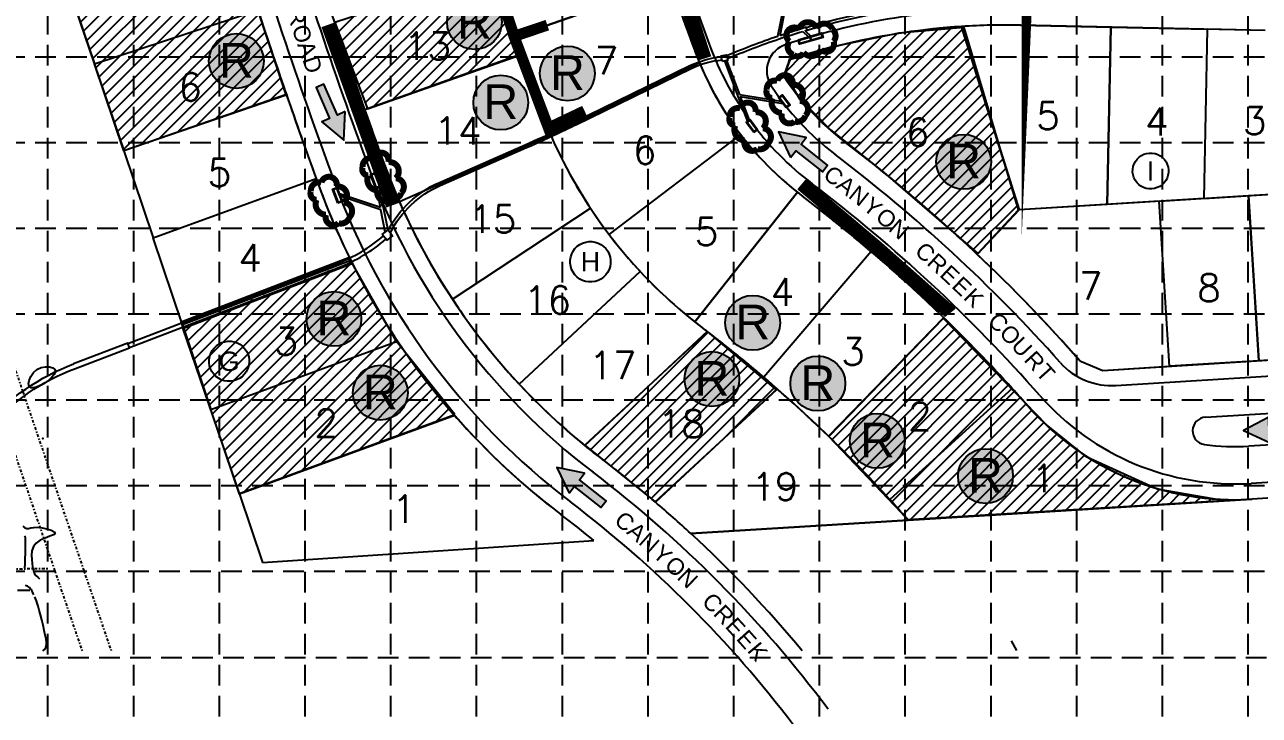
# Model space of a CAD drawing. Extents: x 6153 to 10142, y 8557 to 11052.
# Drawn here: x 8753 to 9649, y 9015 to 9517 of the extents above; entities that cross this region are included whole.
import ezdxf
from ezdxf.enums import TextEntityAlignment as Align

# ---------------------------------------------------------------- set-up
doc = ezdxf.new("R2010")
doc.units = 0
doc.header["$LTSCALE"] = 40
doc.header["$MEASUREMENT"] = 0
for name, pattern in [('DAM', [0.5, 0.2, -0.1, 0.2]), ('DASH__25', [0.325, 0.25, -0.075]), ('DEPRESSION', [0.3501, 0.3, 0.05, 0.0001]), ('ESMT', [0.16, 0.025, -0.03, 0.05, -0.03, 0.025]), ('GAS_LINE', [1.58, 0.65, -0.1, 0.08, -0.1, 0.65]), ('GUARDRAIL', [0.24, 0.2, 0.04]), ('HIDDEN', [0.375, 0.25, -0.125]), ('SOLID_OPEN_END', [200, 100, 100])]:
    doc.linetypes.add(name, pattern=pattern)
doc.layers.get('0').update_dxf_attribs({"linetype": 'CONTINUOUS'})
for name, color, linetype in [('1-BC', 6, 'GUARDRAIL'), ('1-BLOCK_NO', 6, 'CONTINUOUS'), ('1-BOUNDARY', 9, 'SOLID_OPEN_END'), ('1-COMMON_AREAS', 5, 'CONTINUOUS'), ('1-LOT_NO', 1, 'CONTINUOUS'), ('1-ROW', 6, 'SOLID_OPEN_END'), ('1-STORM', 5, 'CONTINUOUS'), ('1-STORM_INLETS', 4, 'CONTINUOUS'), ('1-STREET_NAMES', 6, 'CONTINUOUS'), ('1B-LOTS', 2, 'CONTINUOUS'), ('2-LOTS', 1, 'CONTINUOUS'), ('BASE', 7, 'CONTINUOUS'), ('EROSION BLANKET', 84, 'CONTINUOUS'), ('EX-ESMT', 1, 'ESMT'), ('EX-GAS_LINE', 1, 'GAS_LINE'), ('GRID', 254, 'HIDDEN'), ('hatch', 2, 'CONTINUOUS'), ('LEGEND', 7, 'CONTINUOUS'), ('LT-ROW', 6, 'SOLID_OPEN_END'), ('SILT', 200, 'CONTINUOUS'), ('TOPO_CON_100SC', 14, 'DASH__25'), ('TOPO_ICON_100SC', 15, 'CONTINUOUS')]:
    doc.layers.add(name, color=color, linetype=linetype)
doc.styles.add('ryland', font='ARIAL.TTF', dxfattribs={"height": 25})
doc.styles.add('SEG_LABEL', font='simplex1')
doc.styles.get("Standard").update_dxf_attribs({"font": 'ARIAL.TTF'})

# ---------------------------------------------------------------- blocks, each defined once
blk = doc.blocks.new('__HATCH_033')
at = {"layer": '1-STORM', "color": 1, "linetype": 'Continuous'}
for p, q in [((-9.59, 0.69), (-9.58, 0.69)), ((-8.1, 0.44), (-8.09, 0.44)), ((-6.27, 1.3), (-6.26, 1.3)), ((-5.65, 0.58), (-5.64, 0.58)), ((-3.94, 1.34), (-3.93, 1.34)), ((-3.65, 3.44), (-3.64, 3.44)), ((-3.31, 2.68), (-3.3, 2.68)), ((-2.62, 3), (-2.61, 3)), ((-2.56, 3.26), (-1.98, 3.95)), ((-2.56, 3.26), (-1.84, 3.2)), ((-1.84, 3.19), (-1.98, 3.94)), ((-1.09, 0.82), (-1.08, 0.82)), ((-1.03, 1.4), (-1.02, 1.4)), ((-0.89, 0.64), (-0.88, 0.64)), ((-34.26, -8.86), (-34.25, -8.86)), ((-32.43, -8), (-32.42, -8)), ((-31.31, -8.01), (-31.3, -8.01)), ((-30.27, -6.27), (-30.26, -6.27)), ((-29.84, -8.7), (-29.83, -8.7)), ((-29.47, -6.62), (-29.46, -6.62)), ((-28.72, -6.65), (-28.71, -6.65)), ((-27.84, -5.84), (-27.83, -5.84)), ((-27.27, -5.6), (-27.26, -5.6)), ((-27.25, -8.48), (-27.24, -8.48)), ((-25.66, -7.35), (-25.65, -7.35)), ((-25.43, -4.74), (-25.42, -4.74)), ((-24.29, -7.1), (-24.28, -7.1)), ((-23.28, -7.54), (-23.27, -7.54)), ((-23.07, -5.99), (-23.06, -5.99)), ((-22.47, -3.36), (-22.46, -3.36)), ((-22.09, -6.08), (-22.08, -6.08)), ((-21.75, -4.34), (-21.74, -4.34)), ((-21.27, -4.68), (-21.26, -4.68)), ((-20.25, -5.22), (-20.24, -5.22)), ((-20.01, -6.7), (-20, -6.7)), ((-19.15, -2.98), (-19.14, -2.98)), ((-18.66, -6.72), (-18.65, -6.72)), ((-18.11, -4.26), (-17.53, -3.57)), ((-18.11, -4.26), (-17.39, -4.32)), ((-17.39, -4.33), (-17.52, -3.58)), ((-17.42, -5.34), (-17.41, -5.34)), ((-17.29, -3.84), (-17.28, -3.84)), ((-16.65, -3.86), (-16.64, -3.86)), ((-16.1, -3.68), (-16.09, -3.68)), ((-15.1, -2.82), (-15.09, -2.82)), ((-15.07, -5.7), (-15.06, -5.7)), ((-15.01, -5.74), (-14.66, -5.38)), ((-14.63, -5.59), (-14.66, -5.38)), ((-14.65, -1), (-14.64, -1)), ((-14.22, -3.44), (-14.21, -3.44)), ((-13.5, -2.32), (-13.49, -2.32)), ((-13.26, -1.96), (-13.25, -1.96)), ((-12.22, -0.58), (-12.21, -0.58)), ((-12.19, -0.67), (-12.18, -0.67)), ((-12.11, -4.32), (-12.1, -4.32)), ((-10.45, -3.03), (-10.44, -3.03)), ((-10.3, -0.58), (-10.29, -0.58)), ((-9.92, -3.3), (-9.91, -3.3)), ((-8.08, -2.44), (-8.07, -2.44)), ((-7.86, -1.67), (-7.85, -1.67)), ((-7.66, -2.28), (-7.65, -2.28)), ((-6.54, -0.02), (-6.53, -0.02)), ((-5.12, -1.06), (-5.11, -1.06)), ((-2.92, -0.04), (-2.91, -0.04)), ((-58.58, -17.3), (-58.57, -17.3)), ((-57.82, -18.55), (-57.24, -17.86)), ((-57.41, -17.65), (-57.4, -17.65)), ((-57.09, -18.62), (-57.23, -17.87)), ((-55.62, -15.92), (-55.61, -15.92)), ((-53.4, -17.78), (-53.39, -17.78)), ((-52.51, -15.2), (-52.5, -15.2)), ((-51.76, -17), (-51.75, -17)), ((-50.44, -15.34), (-50.43, -15.34)), ((-50.44, -16.4), (-50.43, -16.4)), ((-49.89, -17.25), (-49.88, -17.25)), ((-48.7, -17.7), (-48.69, -17.7)), ((-48.25, -15.38), (-48.24, -15.38)), ((-47.89, -14.39), (-47.88, -14.39)), ((-47.85, -13.98), (-47.84, -13.98)), ((-47.46, -16.82), (-47.45, -16.82)), ((-46.41, -14.52), (-46.4, -14.52)), ((-46.11, -16.34), (-46.1, -16.34)), ((-45.46, -13.96), (-45.45, -13.96)), ((-45.26, -16.88), (-45.25, -16.88)), ((-44.79, -14.69), (-44.78, -14.69)), ((-43.45, -13.14), (-43.44, -13.14)), ((-43.07, -15.86), (-43.06, -15.86)), ((-42.27, -11.03), (-41.98, -10.69)), ((-42.27, -11.03), (-41.55, -11.09)), ((-42.2, -13.33), (-42.19, -13.33)), ((-41.54, -11.1), (-41.64, -10.56)), ((-41.25, -12.12), (-41.24, -12.12)), ((-41.23, -15), (-41.22, -15)), ((-40.88, -11.68), (-40.87, -11.68)), ((-39.42, -11.26), (-39.41, -11.26)), ((-39.14, -14.04), (-39.13, -14.04)), ((-38.89, -12.8), (-38.88, -12.8)), ((-38.28, -10.32), (-38.27, -10.32)), ((-38.27, -13.62), (-38.26, -13.62)), ((-36.89, -9.94), (-36.88, -9.94)), ((-36.55, -12.68), (-36.54, -12.68)), ((-36.46, -9.88), (-36.45, -9.88)), ((-36.07, -12.6), (-36.06, -12.6)), ((-35.23, -11.02), (-35.22, -11.02)), ((-34.27, -11.99), (-34.26, -11.99)), ((-34.24, -11.74), (-34.23, -11.74)), ((-33.66, -11.78), (-33.08, -11.09)), ((-33.66, -11.78), (-32.94, -11.85)), ((-32.94, -11.85), (-33.07, -11.1)), ((-32.63, -9.66), (-32.62, -9.66)), ((-32.27, -9.13), (-32.26, -9.13)), ((-31.84, -11.56), (-31.83, -11.56)), ((-31.28, -10.36), (-31.27, -10.36)), ((-29.58, -10.37), (-29.57, -10.37)), ((-29.08, -9.34), (-29.07, -9.34)), ((-26.98, -9.01), (-26.97, -9.01)), ((-79.13, -24.91), (-79.12, -24.91)), ((-79.13, -26.35), (-79.12, -26.35)), ((-76.7, -24.48), (-76.69, -24.48)), ((-76.6, -25.7), (-76.59, -25.7)), ((-76.54, -24.99), (-76.53, -24.99)), ((-74.4, -24.68), (-74.39, -24.68)), ((-73.48, -25.7), (-73.47, -25.7)), ((-73.36, -26.07), (-72.79, -25.38)), ((-73.36, -26.07), (-72.65, -26.13)), ((-72.64, -26.14), (-72.78, -25.39)), ((-72.57, -23.82), (-72.56, -23.82)), ((-72.13, -26.18), (-72.12, -26.18)), ((-71.42, -26.19), (-71.41, -26.19)), ((-70.89, -24.34), (-70.88, -24.34)), ((-70.13, -23.32), (-70.12, -23.32)), ((-69.61, -22.44), (-69.6, -22.44)), ((-69.57, -22.68), (-69.56, -22.68)), ((-69.22, -25.16), (-69.21, -25.16)), ((-67.83, -25.04), (-67.82, -25.04)), ((-67.51, -25.37), (-67.5, -25.37)), ((-67.41, -21.42), (-67.4, -21.42)), ((-67.39, -24.31), (-67.38, -24.31)), ((-66.97, -21.32), (-66.96, -21.32)), ((-65.58, -20.56), (-65.57, -20.56)), ((-65.51, -22.51), (-65.5, -22.51)), ((-65.24, -23.68), (-65.23, -23.68)), ((-64.43, -22.92), (-64.42, -22.92)), ((-63.92, -22.03), (-63.91, -22.03)), ((-63.51, -19.65), (-63.5, -19.65)), ((-63.08, -22.08), (-63.07, -22.08)), ((-62.62, -19.18), (-62.61, -19.18)), ((-62.23, -21.9), (-62.22, -21.9)), ((-61.32, -20.67), (-61.31, -20.67)), ((-61.08, -19.22), (-61.07, -19.22)), ((-60.42, -18.16), (-60.41, -18.16)), ((-60.4, -21.04), (-60.39, -21.04)), ((-60, -19.01), (-59.99, -19.01)), ((-58.27, -21.37), (-58.26, -21.37)), ((-57.81, -18.55), (-57.1, -18.61)), ((-57.44, -19.66), (-57.43, -19.66)), ((-56.52, -20.92), (-56.51, -20.92)), ((-55.67, -20.01), (-55.66, -20.01)), ((-55.24, -18.64), (-55.23, -18.64)), ((-54.51, -18.06), (-54.5, -18.06)), ((-54.35, -18.36), (-54.34, -18.36)), ((-50.06, -19.12), (-50.05, -19.12)), ((-48.22, -18.26), (-48.21, -18.26)), ((-102.76, -35.01), (-102.75, -35.01)), ((-101.37, -33.84), (-101.36, -33.84)), ((-100.56, -33.98), (-100.55, -33.98)), ((-99.58, -35.34), (-99.57, -35.34)), ((-98.73, -33.13), (-98.72, -33.13)), ((-98.26, -33.69), (-98.25, -33.69)), ((-97.58, -35.49), (-97.57, -35.49)), ((-97.52, -32.84), (-96.94, -32.15)), ((-97.52, -32.84), (-96.8, -32.9)), ((-96.8, -32.91), (-96.94, -32.16)), ((-96.75, -33.03), (-96.74, -33.03)), ((-96.32, -35.46), (-96.31, -35.46)), ((-95.77, -31.75), (-95.76, -31.75)), ((-95.66, -32.33), (-95.65, -32.33)), ((-95.38, -34.46), (-95.37, -34.46)), ((-94.32, -32.6), (-94.31, -32.6)), ((-93.93, -34.69), (-93.92, -34.69)), ((-93.57, -30.72), (-93.56, -30.72)), ((-93.55, -33.61), (-93.54, -33.61)), ((-92.61, -33.03), (-92.6, -33.03)), ((-91.73, -29.87), (-91.72, -29.87)), ((-90.59, -32.23), (-90.58, -32.23)), ((-90.01, -31.67), (-90, -31.67)), ((-88.91, -33.59), (-88.34, -32.9)), ((-88.91, -33.59), (-88.2, -33.65)), ((-88.7, -30.02), (-88.69, -30.02)), ((-88.39, -31.2), (-88.38, -31.2)), ((-88.19, -33.66), (-88.33, -32.91)), ((-87.75, -31.44), (-87.74, -31.44)), ((-86.96, -32.38), (-86.95, -32.38)), ((-86.55, -30.35), (-86.54, -30.35)), ((-86.1, -28.66), (-86.09, -28.66)), ((-85.75, -28.58), (-85.74, -28.58)), ((-84.36, -31.02), (-84.35, -31.02)), ((-83.59, -28.97), (-83.58, -28.97)), ((-83.21, -31.68), (-83.2, -31.68)), ((-83.13, -30.63), (-83.12, -30.63)), ((-83.05, -29.36), (-83.04, -29.36)), ((-81.4, -27.94), (-81.39, -27.94)), ((-81.37, -30.83), (-81.36, -30.83)), ((-81.13, -27.77), (-81.12, -27.77)), ((-80.7, -30.2), (-80.69, -30.2)), ((-80.45, -28), (-80.44, -28)), ((-79.56, -27.09), (-79.55, -27.09)), ((-78.7, -27.34), (-78.69, -27.34)), ((-78.41, -29.45), (-78.4, -29.45)), ((-77.4, -28.71), (-77.39, -28.71)), ((-76.22, -28.42), (-76.21, -28.42)), ((-74.8, -27.35), (-74.79, -27.35)), ((-74.38, -27.57), (-74.37, -27.57)), ((-123.04, -41.68), (-123.03, -41.68)), ((-121.54, -43.76), (-121.53, -43.76)), ((-121.3, -44.04), (-121.29, -44.04)), ((-119.7, -42.91), (-119.69, -42.91)), ((-118.99, -41.97), (-118.98, -41.97)), ((-118.71, -42.68), (-118.7, -42.68)), ((-117.39, -41.02), (-117.38, -41.02)), ((-116.74, -41.53), (-116.73, -41.53)), ((-116.37, -44.01), (-116.36, -44.01)), ((-116.36, -44.24), (-116.35, -44.24)), ((-115.65, -43.38), (-115.64, -43.38)), ((-114.79, -39.66), (-114.78, -39.66)), ((-114.55, -40.5), (-114.54, -40.5)), ((-114.52, -43.39), (-114.51, -43.39)), ((-114.37, -41.15), (-114.36, -41.15)), ((-113.07, -40.36), (-112.49, -39.67)), ((-113.07, -40.36), (-112.35, -40.42)), ((-113.06, -42.02), (-113.05, -42.02)), ((-112.71, -39.65), (-112.7, -39.65)), ((-112.35, -40.43), (-112.49, -39.68)), ((-112.37, -38.29), (-112.36, -38.29)), ((-111.94, -40.72), (-111.93, -40.72)), ((-111.74, -40.37), (-111.73, -40.37)), ((-111.56, -42.01), (-111.55, -42.01)), ((-109.94, -37.86), (-109.93, -37.86)), ((-109.75, -38.27), (-109.74, -38.27)), ((-109.37, -40.98), (-109.36, -40.98)), ((-109.14, -39.01), (-109.13, -39.01)), ((-107.82, -37.36), (-107.81, -37.36)), ((-107.55, -37.24), (-107.54, -37.24)), ((-107.53, -40.13), (-107.52, -40.13)), ((-106.09, -39.72), (-106.08, -39.72)), ((-105.72, -36.39), (-105.71, -36.39)), ((-105.37, -39.56), (-105.36, -39.56)), ((-105.23, -36), (-105.22, -36)), ((-104.57, -38.75), (-104.56, -38.75)), ((-103.49, -38.36), (-103.48, -38.36)), ((-103.37, -36.7), (-103.36, -36.7)), ((-102.37, -37.72), (-102.36, -37.72)), ((-102.17, -36.7), (-102.16, -36.7)), ((-100.54, -36.87), (-100.53, -36.87)), ((-98.75, -35.89), (-98.74, -35.89)), ((-96.52, -36.05), (-96.51, -36.05)), ((-122.62, -45.69), (-122.61, -45.69)), ((-120.99, -44.83), (-120.98, -44.83)), ((-118.56, -45.27), (-118.55, -45.27))]:
    blk.add_line(p, q, dxfattribs=at)
blk = doc.blocks.new('RYLAND')
h = blk.add_hatch(color=81)
h.paths.add_polyline_path([(1.164, -1.048, 1), (-1.408, -1.048, 1)])
h.paths.add_polyline_path([(-1.348, -2.228), (1.104, -2.228), (1.104, 0.21), (-1.348, 0.21)], flags=25)
at = {"color": 5}
blk.add_circle((-0.122, -1.048), 1.286, dxfattribs=at)
at = {"layer": 'BASE', "color": 5, "style": 'ryland'}
blk.add_text('R', height=1.625, dxfattribs=at).set_placement((-0.122, -1.821), align=Align.CENTER)
blk = doc.blocks.new('arrow')
blk.add_lwpolyline([(-67, -25.4), (-59.3, -25.4), (-59.6, -56.1), (-51.9, -56.2), (-51.6, -25.5), (-44, -25.5), (-55.3, -2.4), (-67, -25.4)], close=True)
at = {"color": 254}
for points in [[(-44, -25.5), (-67, -25.4), (-55.3, -2.4), (-67, -25.4)], [(-59.6, -56.1), (-51.9, -56.2), (-59.3, -25.4), (-51.6, -25.5)]]:
    blk.add_solid(points, dxfattribs=at)

msp = doc.modelspace()

# ---------------------------------------------------------------- hatches: boundary and pattern name
at = {"layer": 'hatch', "linetype": 'Continuous'}
h = msp.add_hatch(dxfattribs=at)
h.set_pattern_fill('ANSI31', color=256, scale=50, style=0)
h.paths.add_polyline_path([(8942.85, 9465.86), (8902.05, 9588.54), (8782.18, 9551.02), (8825.15, 9425.45)])
h.paths.add_polyline_path([(9065.41, 9233.72), (9023.12, 9286.67), (8990.94, 9343.69), (8868.02, 9296), (8908.88, 9176.41)])
h = msp.add_hatch(dxfattribs=at)
h.set_pattern_fill('ANSI31', color=256, scale=50, style=0)
h.paths.add_polyline_path([(9001.91, 9455.48), (9112.55, 9494.62), (9091.5, 9555.29), (8978.41, 9518.35)])
h = msp.add_hatch(dxfattribs=at)
h.set_pattern_fill('ANSI31', color=256, scale=50, style=0)
h.paths.add_polyline_path([(9445.19, 9350.5), (9474.71, 9382.32), (9435.23, 9514.69), (9387.81, 9510.38), (9337.72, 9500.1), (9308.21, 9491.49), (9305.55, 9480.22), (9314.84, 9463.97), (9338.06, 9440.44), (9376.53, 9409.61)])
h = msp.add_hatch(dxfattribs=at)
h.set_pattern_fill('ANSI31', color=256, scale=50, style=0)
h.paths.add_polyline_path([(9419.96, 9303.71), (9336.66, 9218.1), (9394.21, 9157.61), (9622.94, 9171.28), (9575.19, 9179.51), (9524.14, 9202.78), (9494.74, 9226.53)])
h.paths.add_polyline_path([(9210.84, 9170.4), (9298.9, 9251.75), (9248.8, 9293.88), (9159.89, 9211.49)])

# ---------------------------------------------------------------- linework, layer by layer
at = {"layer": '1-BC', "color": 7, "linetype": 'Continuous'}
for p, q in [((9545.36, 9254.8), (9755.29, 9267.93)), ((9610.35, 9231.81), (9745.49, 9240.26)), ((9746.93, 9217.31), (9641.73, 9210.73)), ((9760.09, 9191.08), (9643.42, 9183.78))]:
    msp.add_line(p, q, dxfattribs=at)
for centre, radius, start, end in [((12747.04, 10781.48), 3723.5, 197.28567, 200.09037), ((12747.04, 10781.48), 3986.5, 196.84134, 200.09037), ((12747.04, 10781.48), 4013.5, 196.84134, 200.09037), ((9465.52, 9016.38), 511.5, 88.78893, 108.21519), ((9460, 9579.23), 223.5, 200.09036, 232.78348), ((9311.88, 9483.25), 20, 108.21519, 212.94066), ((9460, 9579.23), 196.5, 212.94066, 232.78348), ((8640.46, 8500.17), 1158.5, 41.73836, 52.78347), ((9460, 9579.23), 486.5, 200.09037, 232.78347), ((9460, 9579.23), 513.5, 200.09037, 232.78347), ((8640.46, 8500.17), 1131.5, 41.33151, 52.78347), ((9542.23, 9304.7), 50, 221.73836, 273.57887), ((9631.65, 9371.91), 188.5, 221.33151, 273.57887), ((9610.98, 9221.83), 10, 93.57887, 262.15769), ((9631.65, 9371.91), 161.5, 262.15769, 273.57887), ((8640.46, 8500.17), 868.5, 36.74663, 52.78347), ((8640.46, 8500.17), 841.5, 37.14133, 52.78347)]:
    msp.add_arc(centre, radius, start, end, dxfattribs=at)
at = {"layer": '1-BLOCK_NO', "color": 7, "linetype": 'Continuous', "flags": 128}
for points in [[(9563.83, 9421.69), (9565.66, 9422.59), (9567.61, 9423.19), (9569.63, 9423.48), (9571.68, 9423.45), (9573.69, 9423.1), (9575.63, 9422.44), (9577.43, 9421.49), (9579.07, 9420.27), (9580.49, 9418.8), (9581.67, 9417.13), (9582.57, 9415.3), (9583.17, 9413.34), (9583.47, 9411.32), (9583.44, 9409.28), (9583.09, 9407.26), (9582.43, 9405.33), (9581.47, 9403.52), (9580.25, 9401.89), (9578.78, 9400.46), (9577.11, 9399.29), (9575.28, 9398.38), (9573.33, 9397.78), (9571.31, 9397.49), (9569.26, 9397.52), (9567.25, 9397.87), (9565.31, 9398.53), (9563.51, 9399.48), (9561.87, 9400.7), (9560.45, 9402.17), (9559.27, 9403.84), (9558.37, 9405.67), (9557.76, 9407.63), (9557.47, 9409.65), (9557.5, 9411.69), (9557.85, 9413.71), (9558.51, 9415.64), (9559.46, 9417.45), (9560.69, 9419.08), (9562.16, 9420.51), (9563.83, 9421.69)], [(9154.27, 9355.81), (9156.14, 9357.16), (9158.2, 9358.2), (9160.4, 9358.91), (9162.68, 9359.27), (9164.98, 9359.27), (9167.26, 9358.9), (9169.46, 9358.18), (9171.51, 9357.13), (9173.38, 9355.77), (9175.01, 9354.14), (9176.36, 9352.27), (9177.4, 9350.21), (9178.11, 9348.01), (9178.47, 9345.73), (9178.47, 9343.43), (9178.1, 9341.15), (9177.39, 9338.95), (9176.33, 9336.9), (9174.97, 9335.03), (9173.34, 9333.41), (9171.47, 9332.05), (9169.41, 9331.01), (9167.22, 9330.3), (9164.94, 9329.94), (9162.63, 9329.94), (9160.35, 9330.31), (9158.16, 9331.03), (9156.1, 9332.08), (9154.24, 9333.44), (9152.61, 9335.07), (9151.25, 9336.94), (9150.21, 9339), (9149.5, 9341.2), (9149.14, 9343.48), (9149.15, 9345.78), (9149.51, 9348.06), (9150.23, 9350.26), (9151.28, 9352.31), (9152.64, 9354.18), (9154.27, 9355.81)], [(8892.31, 9283.57), (8894.18, 9284.89), (8896.23, 9285.9), (8898.41, 9286.58), (8900.68, 9286.91), (8902.96, 9286.87), (8905.21, 9286.49), (8907.38, 9285.75), (8909.4, 9284.69), (8911.23, 9283.32), (8912.83, 9281.68), (8914.14, 9279.82), (8915.15, 9277.77), (8915.83, 9275.58), (8916.16, 9273.32), (8916.13, 9271.04), (8915.74, 9268.78), (8915.01, 9266.62), (8913.94, 9264.6), (8912.57, 9262.77), (8910.94, 9261.17), (8909.07, 9259.85), (8907.02, 9258.84), (8904.84, 9258.16), (8902.58, 9257.84), (8900.29, 9257.87), (8898.04, 9258.26), (8895.87, 9258.99), (8893.85, 9260.05), (8892.02, 9261.42), (8890.43, 9263.06), (8889.11, 9264.93), (8888.1, 9266.98), (8887.42, 9269.16), (8887.09, 9271.42), (8887.12, 9273.71), (8887.51, 9275.96), (8888.24, 9278.12), (8889.31, 9280.15), (8890.68, 9281.98), (8892.31, 9283.57)]]:
    msp.add_lwpolyline(points, close=True, dxfattribs=at)
at = {"layer": '1-BOUNDARY', "color": 7, "linetype": 'SOLID_OPEN_END'}
for p, q in [((9760.81, 9179.6), (9644.13, 9172.3)), ((9644.13, 9172.3), (9394.51, 9156.99))]:
    msp.add_line(p, q, dxfattribs=at)
at = {"layer": '1-COMMON_AREAS', "color": 7, "linetype": 'Continuous'}
msp.add_line((9394.51, 9156.99), (9236.65, 9147.44), dxfattribs=at)
msp.add_arc((8640.46, 8500.17), 880, 39.68636, 47.35232, dxfattribs=at)
at = {"layer": '1-ROW', "color": 7, "linetype": 'SOLID_OPEN_END'}
for p, q in [((9653.57, 9512.49), (9476.08, 9516.27)), ((9308.59, 9491.12), (9304.3, 9479.32)), ((9535.76, 9265.72), (9754.57, 9279.41)), ((9519.21, 9272.63), (9535.76, 9265.72)), ((9760.81, 9179.6), (9644.13, 9172.3))]:
    msp.add_line(p, q, dxfattribs=at)
for centre, radius, start, end in [((12747.04, 10781.48), 3735, 197.28567, 200.09037), ((12747.04, 10781.48), 3975, 196.84134, 200.09037), ((12747.04, 10781.48), 4025, 196.84134, 200.09037), ((9465.52, 9016.38), 500, 88.78904, 108.29149), ((9460, 9579.23), 235, 200.09036, 232.78348), ((9460, 9579.23), 185, 212.68462, 232.78348), ((8640.46, 8500.17), 1170, 41.31741, 52.78347), ((9460, 9579.23), 475, 200.09037, 232.78347), ((9460, 9579.23), 525, 200.09037, 232.78347), ((8640.46, 8500.17), 1120, 41.33151, 52.78347), ((9631.65, 9371.91), 200, 221.33151, 273.57887)]:
    msp.add_arc(centre, radius, start, end, dxfattribs=at)
at = {"layer": '1-ROW', "color": 2, "linetype": 'Continuous'}
msp.add_point((8766.34, 9216.43), dxfattribs=at)
msp.add_point((8766.34, 9216.43), dxfattribs=at)
at = {"layer": '1-STORM', "color": 5, "linetype": 'Continuous', "flags": 128}
for points in [[(9299.84, 9508.36), (9304.13, 9529.61)], [(9301.48, 9508.91), (9305.76, 9530.12)], [(9318.02, 9511.76), (9322.11, 9507.89)], [(9319.68, 9512.26), (9323.78, 9508.37)], [(9152.25, 9446.06), (9236.09, 9486.92)], [(9153.23, 9444.03), (9237.08, 9484.9)], [(9261.13, 9490.32), (9270.72, 9465.16)], [(9262.62, 9490.62), (9271.97, 9466.1)], [(9270.72, 9465.16), (9277.89, 9446.36)], [(9271.97, 9466.1), (9302.23, 9461.24)], [(9272.59, 9464.48), (9279.14, 9447.3)], [(9272.59, 9464.48), (9303.55, 9459.51)], [(9053.83, 9401.95), (9116.49, 9429.49)], [(9054.74, 9399.89), (9117.39, 9427.43)], [(9011.34, 9383.92), (8981.62, 9393.96)], [(9011.3, 9385.42), (9008.78, 9398.01)], [(9013.01, 9385.77), (9010.43, 9398.66)], [(9011.68, 9382.22), (8982.33, 9392.14)], [(9013.85, 9382.87), (9013.26, 9385.81), (9011.05, 9385.37), (9011.34, 9383.92)], [(9014.91, 9366.11), (9011.68, 9382.22)], [(9016.9, 9367.63), (9013.85, 9382.87)], [(8991.02, 9343.27), (8990.79, 9343.18), (8868.49, 9296.44), (8866.7, 9301.11), (8989, 9347.85), (8990.79, 9343.18)], [(8874.78, 9303.12), (8979.98, 9343.33)], [(8875.85, 9300.32), (8981.05, 9340.53)], [(8828.07, 9285.27), (8874.78, 9303.12)], [(8829.14, 9282.47), (8875.85, 9300.32)], [(8789.94, 9267.22), (8829.23, 9282.24), (8827.98, 9285.51), (8788.69, 9270.49)]]:
    msp.add_lwpolyline(points, dxfattribs=at)
for points in [[(9320.5, 9514.71), (9320.5, 9514.71, -0.043638), (9409.19, 9532.32), (9409.19, 9532.32)], [(9321.06, 9512.79), (9321.06, 9512.79, -0.04378), (9409.7, 9530.36), (9409.7, 9530.36)], [(9300.76, 9506.3), (9300.76, 9506.3, -0.008756), (9318.02, 9511.76), (9318.02, 9511.76)], [(9301.48, 9508.91), (9301.48, 9508.91, -0.008132), (9317.58, 9513.98), (9317.58, 9513.98)], [(9319.68, 9512.26), (9319.68, 9512.26, -0.000714), (9321.1, 9512.67), (9321.1, 9512.67), (9320.47, 9514.83), (9320.47, 9514.83, 0.001448), (9317.58, 9513.98), (9317.58, 9513.98)], [(9262.8, 9494.29), (9262.8, 9494.29, -0.019088), (9299.84, 9508.36), (9299.84, 9508.36)], [(9263.25, 9492.04), (9263.25, 9492.04, -0.019415), (9300.76, 9506.3), (9300.76, 9506.3)], [(9236.09, 9486.92), (9236.09, 9486.92, -0.090347), (9258.91, 9493.32), (9258.91, 9493.32)], [(9237.08, 9484.9), (9237.08, 9484.9, -0.091296), (9259.36, 9491.1), (9259.36, 9491.1)], [(9116.49, 9429.49), (9116.49, 9429.49, 0.006882), (9141.51, 9440.9), (9141.51, 9440.9)], [(9117.39, 9427.43), (9117.39, 9427.43, 0.006882), (9142.47, 9438.87), (9142.47, 9438.87)], [(9141.51, 9440.9), (9141.51, 9440.9, 0.002982), (9152.25, 9446.06), (9152.25, 9446.06)], [(9142.47, 9438.87), (9142.47, 9438.87, 0.002982), (9153.23, 9444.03), (9153.23, 9444.03)], [(9017.04, 9367.62), (9017.04, 9367.62, -0.170022), (9053.83, 9401.95), (9053.83, 9401.95)], [(9018.55, 9365.64), (9018.55, 9365.64, -0.173684), (9054.74, 9399.89), (9054.74, 9399.89)], [(8979.98, 9343.33), (8979.98, 9343.33, 0.086796), (9013.56, 9363.38), (9013.56, 9363.38)], [(8981.05, 9340.53), (8981.05, 9340.53, 0.086443), (9015.39, 9361), (9015.39, 9361)], [(8724.34, 9226.35), (8724.34, 9226.35, -0.118635), (8788.69, 9270.49), (8788.69, 9270.49)], [(8726.94, 9224.01), (8726.94, 9224.01, -0.118635), (8789.94, 9267.22), (8789.94, 9267.22)]]:
    msp.add_lwpolyline(points, format="xyb", dxfattribs=at)
for points in [[(9259.58, 9490.01), (9258.79, 9493.93), (9262.71, 9494.72), (9263.51, 9490.8), (9259.58, 9490.01)], [(9012.75, 9364.47), (9016.99, 9367.7), (9020.22, 9363.46), (9015.98, 9360.23), (9012.75, 9364.47)]]:
    msp.add_lwpolyline(points, close=True, dxfattribs=at)
at = {"layer": '1-STORM_INLETS', "color": 5, "linetype": 'Continuous', "flags": 128}
for points in [[(9314.74, 9505.76), (9331.71, 9510.67), (9332.69, 9507.31), (9315.71, 9502.4), (9314.74, 9505.76)], [(9324.38, 9505.42), (9323.69, 9507.83), (9331.37, 9510.05), (9332.07, 9507.65), (9324.38, 9505.42)], [(9316.06, 9503.02), (9315.36, 9505.42), (9323.05, 9507.64), (9323.74, 9505.24), (9316.06, 9503.02)], [(9305.93, 9456.38), (9300.49, 9463.54), (9303.27, 9465.66), (9308.72, 9458.5), (9305.93, 9456.38)], [(9306.03, 9457.08), (9301.19, 9463.45), (9303.18, 9464.96), (9308.02, 9458.59), (9306.03, 9457.08)], [(9282.46, 9438.52), (9277.01, 9445.68), (9279.79, 9447.8), (9285.24, 9440.64), (9282.46, 9438.52)], [(9282.55, 9439.22), (9277.71, 9445.59), (9279.7, 9447.1), (9284.54, 9440.73), (9282.55, 9439.22)], [(9008.05, 9397.73), (9004.07, 9407.99), (9007.33, 9409.25), (9011.32, 9399), (9008.05, 9397.73)], [(9008.34, 9398.38), (9004.72, 9407.7), (9007.05, 9408.61), (9010.67, 9399.28), (9008.34, 9398.38)], [(8980.56, 9387.05), (8976.57, 9397.3), (8979.84, 9398.57), (8983.82, 9388.32), (8980.56, 9387.05)], [(8980.84, 9387.7), (8977.22, 9397.02), (8979.55, 9397.92), (8983.17, 9388.6), (8980.84, 9387.7)]]:
    msp.add_lwpolyline(points, close=True, dxfattribs=at)
at = {"layer": '1B-LOTS', "color": 7, "linetype": 'Continuous'}
for p, q in [((8782.5, 9551.3), (8803.77, 9488.17)), ((9108.55, 9507.74), (9221.81, 9547.39)), ((9221.81, 9547.39), (9108.55, 9507.74)), ((8803.77, 9488.17), (8922.49, 9527.11)), ((8803.77, 9488.17), (8922.49, 9527.11)), ((9433.12, 9515.33), (9475.16, 9382.16)), ((9475.16, 9382.16), (9433.12, 9515.33)), ((9476.08, 9516.27), (9541.65, 9514.87)), ((9541.65, 9514.87), (9538.91, 9386.15)), ((9538.91, 9386.15), (9541.65, 9514.87)), ((9541.65, 9514.87), (9611.63, 9513.38)), ((9611.63, 9513.38), (9609.02, 9390.54)), ((9611.63, 9513.38), (9609.02, 9390.54)), ((9653.57, 9512.49), (9611.63, 9513.38)), ((8999.84, 9455.16), (9112.96, 9495.2)), ((8999.84, 9455.16), (9112.96, 9495.2)), ((8825.04, 9425.05), (8803.77, 9488.17)), ((9243, 9489.04), (9135, 9436.4)), ((9243, 9489.04), (9135, 9436.4)), ((9304.3, 9479.32), (9308.59, 9491.12)), ((8943.11, 9465.89), (8825.04, 9425.05)), ((8943.11, 9465.89), (8825.04, 9425.05)), ((9135, 9436.4), (9025.14, 9388.12)), ((9135, 9436.4), (9025.14, 9388.12)), ((9177.46, 9364.3), (9272.97, 9436.95)), ((9177.46, 9364.3), (9272.97, 9436.95)), ((8825.04, 9425.05), (8846.32, 9361.92)), ((8846.32, 9361.92), (8964.72, 9405.01)), ((8846.32, 9361.92), (8964.72, 9405.01)), ((9314.1, 9395.01), (9239.6, 9300.94)), ((9239.6, 9300.94), (9314.1, 9395.01)), ((9609.02, 9390.54), (9683.78, 9395.21)), ((9641.54, 9392.57), (9706.42, 9396.63)), ((9576.67, 9388.51), (9475.16, 9382.16)), ((9538.91, 9386.15), (9475.16, 9382.16)), ((9609.02, 9390.54), (9538.91, 9386.15)), ((9576.67, 9388.51), (9641.54, 9392.57)), ((9584.16, 9268.75), (9576.67, 9388.51)), ((9584.16, 9268.75), (9576.67, 9388.51)), ((9641.54, 9392.57), (9649.03, 9272.81)), ((9649.03, 9272.81), (9641.54, 9392.57)), ((9063.7, 9317.38), (9163.82, 9383.53)), ((9063.7, 9317.38), (9163.82, 9383.53)), ((9475.16, 9382.16), (9444.68, 9349.95)), ((9475.16, 9382.16), (9444.68, 9349.95)), ((8867.6, 9298.77), (8846.32, 9361.92)), ((9367.64, 9352), (9289.73, 9260.73)), ((9367.64, 9352), (9289.73, 9260.73)), ((8989.89, 9345.51), (8867.6, 9298.77)), ((8989.89, 9345.51), (8867.6, 9298.77)), ((9200.04, 9337.48), (9112.16, 9255.76)), ((9112.16, 9255.76), (9200.04, 9337.48)), ((9336.85, 9217.83), (9420.42, 9303.95)), ((9336.85, 9217.83), (9420.42, 9303.95)), ((8867.6, 9298.77), (8888.26, 9237.45)), ((8888.26, 9237.45), (9023.83, 9287.03)), ((8888.26, 9237.45), (9023.83, 9287.03)), ((9159.7, 9211.21), (9248.67, 9293.94)), ((9248.67, 9293.94), (9159.75, 9211.25)), ((9713.91, 9276.86), (9649.03, 9272.81)), ((9519.21, 9272.63), (9535.76, 9265.72)), ((9535.76, 9265.72), (9584.16, 9268.75)), ((9649.03, 9272.81), (9584.16, 9268.75)), ((9299.4, 9252.36), (9211, 9170.15)), ((9299.4, 9252.36), (9211, 9170.15)), ((9470.03, 9252.64), (9381.15, 9172.02)), ((9470.03, 9252.64), (9381.15, 9172.02)), ((8909.02, 9175.83), (8888.26, 9237.45)), ((9065.34, 9233.01), (8909.02, 9175.83)), ((9065.34, 9233.01), (8909.02, 9175.83)), ((8909.02, 9175.83), (8925.68, 9126.42)), ((9394.51, 9156.99), (9643.66, 9172.27)), ((9236.65, 9147.44), (9394.51, 9156.99)), ((8925.68, 9126.42), (9166.22, 9142.41))]:
    msp.add_line(p, q, dxfattribs=at)
for centre, radius, start, end in [((12747.04, 10781.48), 3855, 198.30339, 199.29388), ((12747.04, 10781.48), 3855, 198.5304, 199.4915), ((12747.04, 10781.48), 3735, 199.29388, 200.09037), ((12747.04, 10781.48), 4025, 198.15849, 199.07806), ((12747.04, 10781.48), 3975, 198.5304, 199.4915), ((9465.52, 9016.38), 500, 93.71471, 108.29149), ((9465.52, 9016.38), 500, 88.78904, 93.71471), ((12747.04, 10781.48), 3855, 199.29388, 200.09099), ((12747.04, 10781.48), 3855, 199.4915, 200.09099), ((9460, 9579.23), 235, 200.09036, 202.56858), ((9460, 9579.23), 235, 202.56858, 217.2589), ((9460, 9579.23), 185, 212.68462, 232.78348), ((12747.04, 10781.48), 4025, 199.07806, 199.99763), ((9460, 9579.23), 355, 200.09708, 203.72407), ((9460, 9579.23), 355, 200.09708, 203.72407), ((12747.04, 10781.48), 3975, 199.4915, 200.09037), ((9460, 9579.23), 355, 203.72407, 213.45384), ((9460, 9579.23), 355, 203.72407, 217.2589), ((9460, 9579.23), 235, 217.2589, 231.62042), ((8640.46, 8500.17), 1170, 46.5782, 52.78347), ((9460, 9579.23), 475, 200.09037, 203.72407), ((12747.04, 10781.48), 4025, 199.99763, 200.09037), ((9460, 9579.23), 525, 200.09037, 206.43408), ((9460, 9579.23), 235, 231.62042, 232.78348), ((9460, 9579.23), 475, 203.72407, 213.45384), ((8640.46, 8500.17), 1120, 49.51375, 52.78347), ((9460, 9579.23), 355, 213.45384, 222.92014), ((9460, 9579.23), 355, 217.2589, 231.62042), ((8640.46, 8500.17), 1120, 45.86193, 49.51375), ((8640.46, 8500.17), 1170, 41.31741, 46.5782), ((9460, 9579.23), 525, 206.43408, 213.81809), ((9460, 9579.23), 355, 222.92014, 232.78348), ((9460, 9579.23), 475, 213.45384, 222.92014), ((8640.46, 8500.17), 1120, 42.21011, 45.86193), ((9460, 9579.23), 355, 231.62042, 232.78348), ((8640.46, 8500.17), 1000, 49.51375, 52.78347), ((8640.46, 8500.17), 1000, 52.53995, 52.78347), ((9460, 9579.23), 525, 213.81809, 221.25923), ((8640.46, 8500.17), 1000, 48.78081, 52.53995), ((8640.46, 8500.17), 1000, 45.86193, 49.51375), ((9460, 9579.23), 475, 222.92014, 230.78529), ((8640.46, 8500.17), 1000, 41.05796, 48.78081), ((8640.46, 8500.17), 1120, 41.33151, 42.21011), ((9460, 9579.23), 525, 221.25923, 232.78347), ((9631.65, 9371.91), 200, 221.33151, 273.44279), ((8640.46, 8500.17), 1000, 42.21011, 45.86193), ((9460, 9579.23), 475, 230.78529, 232.78347), ((8640.46, 8500.17), 880, 49.58339, 52.78347), ((8640.46, 8500.17), 880, 47.35232, 49.58339), ((8640.46, 8500.17), 1000, 41.05796, 42.21011), ((8640.46, 8500.17), 830, 50.69486, 52.78347)]:
    msp.add_arc(centre, radius, start, end, dxfattribs=at)
msp.add_point((9159.75, 9211.25), dxfattribs=at)
at = {"layer": '2-LOTS', "color": 7, "linetype": 'DAM'}
msp.add_line((9469.37, 9069.59), (9473.41, 9062.12), dxfattribs=at)
at = {"layer": 'EROSION BLANKET', "linetype": 'Continuous', "const_width": 10, "flags": 128}
for points in [[(9246.77, 9492.15), (9207.73, 9612.48)], [(8973.29, 9516.55), (9020.26, 9385.63)], [(9425.05, 9307.41), (9424.09, 9308.64), (9372.55, 9354.29), (9317.24, 9401.01)]]:
    msp.add_lwpolyline(points, dxfattribs=at)
at = {"layer": 'EX-ESMT', "color": 0, "linetype": 'ESMT', "flags": 128}
for points in [[(8795.05, 9062.12), (8667.65, 9435.43), (8584.83, 9906.4)], [(8816.18, 9062.12), (8687.08, 9440.42), (8605.22, 9905.94)]]:
    msp.add_lwpolyline(points, dxfattribs=at)
at = {"layer": 'EX-ESMT', "color": 7, "linetype": 'ESMT', "flags": 128}
msp.add_lwpolyline([(8769.86, 9121.69), (8619.16, 9120.95), (8037.45, 9130.69), (7728.13, 9126.06), (7020.7, 9142.05), (6860.45, 9064.37), (6373.9, 9100.56)], dxfattribs=at)
at = {"layer": 'EX-GAS_LINE', "color": 7, "linetype": 'GAS_LINE', "flags": 128}
msp.add_lwpolyline([(6311.89, 9090.18), (6864.52, 9049.08), (6874.31, 9054.32), (6888.77, 9061.4), (6901.59, 9067.78), (6926.78, 9080.44), (6960.49, 9096.97), (7001.2, 9115.48), (7017.05, 9123.28), (7070.72, 9125.69), (7124.08, 9124.55), (7178.12, 9123.69), (7234.07, 9122.25), (7283.91, 9121.12), (7339.3, 9120.24), (7430.07, 9118.33), (7456.65, 9117.66), (7507.3, 9116.38), (7570.4, 9114.86), (7627.36, 9112.69), (7668.22, 9112.64), (7711.44, 9112), (7820.08, 9111.82), (7880.91, 9112.57), (7935.02, 9113.84), (7990.36, 9114.55), (8016.19, 9115.16), (8063.61, 9115.31), (8134.13, 9115.01), (8188.87, 9113.99), (8220.1, 9112.52), (8299.57, 9111.2), (8360.97, 9109.99), (8420.37, 9108.5), (8474.25, 9107.78), (8615.96, 9105.01), (8655.63, 9106.23), (8688.58, 9106.78), (8739.24, 9106.15), (8757, 9106.15)], dxfattribs=at)
at = {"layer": 'GRID', "color": 252, "linetype": 'HIDDEN', "ltscale": 1.5}
for p, q in [((8769.81, 10987.02), (8769.81, 8808.56)), ((8832.05, 10987.02), (8832.05, 8808.56)), ((8894.28, 10987.02), (8894.28, 8808.56)), ((8956.52, 10987.02), (8956.52, 8808.56)), ((9018.75, 10987.02), (9018.75, 8808.56)), ((9080.98, 10987.02), (9080.98, 8808.56)), ((9143.22, 10987.02), (9143.22, 8808.56)), ((9205.45, 10987.02), (9205.45, 8808.56)), ((9267.68, 10987.02), (9267.68, 8808.56)), ((9329.92, 10987.02), (9329.92, 8808.56)), ((9392.15, 10987.02), (9392.15, 8808.56)), ((9454.39, 10987.02), (9454.39, 8808.56)), ((9516.62, 10987.02), (9516.62, 8808.56)), ((9578.85, 10987.02), (9578.85, 8808.56)), ((9641.09, 10987.02), (9641.09, 8808.56)), ((6218.22, 9493.4), (10076.73, 9493.4)), ((6218.22, 9431.17), (10076.73, 9431.17)), ((6218.22, 9368.94), (10076.73, 9368.94)), ((6218.22, 9306.7), (10076.73, 9306.7)), ((6218.22, 9244.47), (10076.73, 9244.47)), ((6218.22, 9182.23), (10076.73, 9182.23)), ((6218.22, 9120), (10076.73, 9120)), ((6219.62, 9057.49), (10078.12, 9057.49))]:
    msp.add_line(p, q, dxfattribs=at)
at = {"layer": 'hatch', "linetype": 'Continuous', "flags": 128}
for points in [[(8942.85, 9465.86), (8902.05, 9588.54), (8782.18, 9551.02), (8825.15, 9425.45)], [(9001.91, 9455.48), (9112.55, 9494.62), (9091.5, 9555.29), (8978.41, 9518.35)], [(9445.19, 9350.5), (9474.71, 9382.32), (9435.23, 9514.69), (9387.81, 9510.38), (9337.72, 9500.1), (9308.21, 9491.49), (9305.55, 9480.22), (9314.84, 9463.97), (9338.06, 9440.44), (9376.53, 9409.61)], [(9065.41, 9233.72), (9023.12, 9286.67), (8990.94, 9343.69), (8868.02, 9296), (8908.88, 9176.41)], [(9419.96, 9303.71), (9336.66, 9218.1), (9394.21, 9157.61), (9622.94, 9171.28), (9575.19, 9179.51), (9524.14, 9202.78), (9494.74, 9226.53)], [(9210.84, 9170.4), (9298.9, 9251.75), (9248.8, 9293.88), (9159.89, 9211.49)]]:
    msp.add_lwpolyline(points, close=True, dxfattribs=at)
at = {"layer": 'LEGEND', "color": 170, "ltscale": 100, "const_width": 4.37}
for points in [[(9331.1, 9498.46, 0.520567), (9331.1, 9498.46, 0.765195), (9340.37, 9504.5, 0.417879), (9339.44, 9513.41, 0.6649), (9328.02, 9513.87, 0.744833), (9315.24, 9513.52, 0.975642), (9308.26, 9504.48, 0.520567), (9311.32, 9494.89, 0.520567), (9318.45, 9496.35, 0.540264), (9331.1, 9498.46)], [(9302.86, 9452.56, 0.520567), (9302.86, 9452.56, 0.765195), (9312.03, 9446.37, 0.417879), (9319.87, 9450.7, 0.6649), (9315.85, 9461.4, 0.744833), (9310.55, 9473.04, 0.975642), (9299.52, 9475.95, 0.520567), (9291.87, 9469.4, 0.520567), (9295.99, 9463.4, 0.540264), (9302.86, 9452.56)], [(9275.9, 9432.65, 0.520567), (9275.9, 9432.65, 0.765195), (9285.08, 9426.46, 0.417879), (9292.92, 9430.78, 0.6649), (9288.9, 9441.48, 0.744833), (9283.6, 9453.12, 0.975642), (9272.56, 9456.03, 0.520567), (9264.91, 9449.48, 0.520567), (9269.03, 9443.48, 0.540264), (9275.9, 9432.65)], [(9009.46, 9396.38, 0.520567), (9009.46, 9396.38, 0.765195), (9018.63, 9390.19, 0.417879), (9026.48, 9394.52, 0.6649), (9022.45, 9405.22, 0.744833), (9017.16, 9416.86, 0.975642), (9006.12, 9419.77, 0.520567), (8998.47, 9413.22, 0.520567), (9002.59, 9407.22, 0.540264), (9009.46, 9396.38)], [(8971.88, 9378.77, 0.520567), (8971.88, 9378.77, 0.765195), (8981.05, 9372.58, 0.417879), (8988.89, 9376.91, 0.6649), (8984.87, 9387.6, 0.744833), (8979.57, 9399.24, 0.975642), (8968.54, 9402.16, 0.520567), (8960.89, 9395.6, 0.520567), (8965.01, 9389.6, 0.540264), (8971.88, 9378.77)]]:
    msp.add_lwpolyline(points, format="xyb", close=True, dxfattribs=at)
at = {"layer": 'LT-ROW', "color": 2, "linetype": 'Continuous'}
msp.add_point((8766.34, 9216.43), dxfattribs=at)
at = {"layer": 'SILT', "linetype": 'Continuous', "flags": 128}
for points, const_width in [([(9554.33, 9564.49), (9481.96, 9565.22), (9481.96, 9589.79), (9480.89, 9565.58), (9420.49, 9563.95), (9418.15, 9607.36)], 10), ([(9105.16, 9576.61), (9087.59, 9570.3), (9108.57, 9508.27), (9132.55, 9516.32), (9108.38, 9508.17), (9133.4, 9441.68), (9159.58, 9454.11)], 8)]:
    msp.add_lwpolyline(points, dxfattribs=dict(at, const_width=const_width))
at = {"layer": 'TOPO_CON_100SC', "color": 5, "linetype": 'DASH__25'}
msp.add_lwpolyline([(8752.9, 9145.73), (8753.24, 9145.25), (8753.37, 9144.97), (8753.45, 9144.73), (8753.51, 9144.33), (8753.55, 9143.54), (8753.56, 9142.15), (8753.54, 9139.93), (8753.49, 9136.78), (8753.42, 9133), (8753.32, 9129.02), (8753.22, 9125.24), (8753.11, 9122.1)], dxfattribs=at)
at = {"layer": 'TOPO_ICON_100SC', "color": 0, "linetype": 'DEPRESSION', "flags": 128}
msp.add_lwpolyline([(8756.43, 9253.98), (8755.99, 9255.89), (8756.41, 9258.48), (8757.61, 9261.35), (8759.51, 9264.11), (8762.03, 9266.35), (8765.05, 9267.75), (8768.24, 9268.34), (8771.23, 9268.22), (8773.65, 9267.5), (8775.13, 9266.28), (8775.41, 9264.67), (8774.59, 9262.79), (8772.93, 9260.77), (8770.64, 9258.73), (8767.96, 9256.79), (8765.11, 9255.09), (8762.31, 9253.79), (8759.78, 9253.05), (8757.75, 9253.06), (8756.43, 9253.98)], close=True, dxfattribs=at)
at = {"layer": 'TOPO_ICON_100SC', "color": 5, "linetype": 'Continuous'}
msp.add_lwpolyline([(8751.84, 9152.81), (8753.27, 9151.52), (8754.62, 9151.01), (8756.03, 9151.07), (8757.69, 9151.42), (8759.76, 9151.79), (8762.44, 9151.9), (8765.76, 9151.55), (8769.29, 9150.8), (8772.45, 9149.78), (8774.66, 9148.63), (8775.34, 9147.48), (8774.12, 9146.42), (8771.47, 9145.34), (8768.03, 9144.09), (8764.47, 9142.52), (8761.44, 9140.45), (8759.47, 9137.82), (8758.44, 9134.78), (8758.1, 9131.57), (8758.22, 9128.42), (8758.54, 9125.56), (8758.87, 9123.18), (8759.23, 9121.23), (8759.7, 9119.6), (8760.37, 9118.19), (8761.32, 9116.88), (8762.61, 9115.6), (8763.96, 9114.56)], dxfattribs=at)
at = {"layer": 'TOPO_ICON_100SC', "color": 0, "linetype": 'Continuous', "flags": 128}
msp.add_lwpolyline([(8759.82, 9102.85), (8759.32, 9103.91), (8758.82, 9104.93), (8758.3, 9105.9), (8757.76, 9106.78), (8757.18, 9107.54), (8756.55, 9108.17), (8755.9, 9108.67), (8755.22, 9109.09), (8754.52, 9109.45), (8753.81, 9109.78)], dxfattribs=at)
at = {"layer": 'TOPO_ICON_100SC', "color": 5, "linetype": 'Continuous', "flags": 128}
msp.add_lwpolyline([(8759.82, 9102.85), (8759.32, 9103.91), (8758.82, 9104.93), (8758.3, 9105.9), (8757.76, 9106.78), (8757.18, 9107.54), (8756.55, 9108.17), (8755.9, 9108.67), (8755.22, 9109.09), (8754.52, 9109.45), (8753.81, 9109.78)], dxfattribs=at)
at = {"layer": 'TOPO_ICON_100SC', "color": 0, "linetype": 'Continuous'}
msp.add_lwpolyline([(8766.24, 9062.12), (8767.43, 9063.19), (8768.48, 9064.74), (8768.98, 9066.43), (8769.02, 9068.39), (8768.71, 9070.74), (8768.13, 9073.59), (8767.37, 9077.01), (8766.5, 9080.81), (8765.57, 9084.71), (8764.64, 9088.46), (8763.75, 9091.8), (8762.96, 9094.54), (8762.25, 9096.74), (8761.61, 9098.54), (8761, 9100.08), (8760.42, 9101.48)], dxfattribs=at)

# ---------------------------------------------------------------- block references
at = {"color": 7, "xscale": 15.4749784294454, "yscale": 15.4749784294454, "zscale": 15.47497842944576}
for p in [(9081.52, 9534.73), (8908.69, 9506.48), (9149, 9497.49), (9100.65, 9476.35), (9436.66, 9433.33), (8979.52, 9319.36), (9283.55, 9316.48), (9253.92, 9275.66), (9013.19, 9265.78), (9330.8, 9272.46), (9374.04, 9230.85), (9452.52, 9205.24)]:
    msp.add_blockref('RYLAND', p, dxfattribs=at)
at = {"linetype": 'Continuous', "zscale": 0.8}
for p, xscale, yscale, rotation in [((8945.19, 9413.07), 0.800000000000991, 0.7999999999992724, 204.1565604914295), ((9325.9, 9474.99), 0.8000000000013217, 0.7999999999992724, 52.25478058782763), ((9634.73, 9266.33), 0.7999999999994571, 0.8000000000012537, 91.80094025138372), ((9165.06, 9231.42), 0.8000000000013217, 0.7999999999990591, 52.25478058782763)]:
    msp.add_blockref('arrow', p, dxfattribs=dict(at, xscale=xscale, yscale=yscale, rotation=rotation))
at = {"layer": '1-STORM', "color": 5, "linetype": 'Continuous'}
msp.add_blockref('__HATCH_033', (8990.79, 9343.18), dxfattribs=at)

# ---------------------------------------------------------------- texts
at = {"layer": '1-BLOCK_NO', "color": 7, "linetype": 'Continuous'}
for s, p in [('I', (9570.47, 9410.49)), ('H', (9163.81, 9344.61)), ('G', (8901.63, 9272.37))]:
    msp.add_text(s, height=14, dxfattribs=at).set_placement(p, align=Align.MIDDLE_CENTER)
at = {"layer": '1-LOT_NO', "color": 7, "linetype": 'Continuous', "style": 'SEG_LABEL'}
for s, p in [('13', (9045.41, 9501.12)), ('7', (9175.5, 9490.54)), ('6', (8873.3, 9471.45)), ('5', (9496.01, 9450.52)), ('4', (9575.03, 9446.23)), ('3', (9646.02, 9447.03)), ('14', (9067.56, 9439.64)), ('6', (9401.44, 9438.5)), ('6', (9203.24, 9425.52)), ('5', (8894.51, 9409.32)), ('15', (9092.92, 9375.56)), ('5', (9248.15, 9366.48)), ('4', (8916.82, 9347.45)), ('4', (9303.22, 9322.72)), ('7', (9527.01, 9326.94)), ('8', (9612.85, 9325.66)), ('16', (9132.66, 9316.76)), ('3', (8942.94, 9286.83)), ('3', (9354.42, 9279.46)), ('17', (9180.12, 9269.5)), ('2', (9402.92, 9232.4)), ('2', (8971.98, 9227.65)), ('18', (9229.84, 9226.93)), ('1', (9492.42, 9187.45)), ('19', (9297.73, 9181.39)), ('1', (9028.44, 9165.22))]:
    msp.add_text(s, height=20, dxfattribs=at).set_placement(p, align=Align.MIDDLE_CENTER)
at = {"layer": '1-STREET_NAMES', "color": 7, "linetype": 'Continuous'}
for s, rotation, p in [('R', 288.34733, (8942.9, 9526.22)), ('O', 288.53122, (8946.86, 9514.29)), ('A', 288.71103, (8950.85, 9502.37)), ('D', 288.86632, (8954.52, 9491.54)), ('C', 322.34346, (9331.91, 9406.02)), ('A', 321.74014, (9341.41, 9398.69)), ('N', 321.1799, (9350.39, 9391.62)), ('Y', 320.47602, (9360.62, 9383.37)), ('O', 319.90142, (9369.88, 9375.74)), ('N', 319.255, (9379.49, 9367.64)), ('C', 318.00525, (9398.45, 9351.12)), ('R', 317.40192, (9407.37, 9343.09)), ('E', 316.7555, (9416.62, 9334.58)), ('E', 316.16654, (9425.36, 9326.36)), ('K', 315.56321, (9434.02, 9318.05)), ('C', 314.32782, (9451.47, 9300.75)), ('O', 313.72449, (9459.86, 9292.17)), ('U', 313.07807, (9468.54, 9283.08)), ('R', 312.35982, (9477.9, 9273.06)), ('T', 311.7565, (9486.38, 9263.78)), ('C', 320.1141, (9180.25, 9155.42)), ('A', 319.30423, (9189.46, 9147.73)), ('N', 318.5522, (9198.12, 9140.28)), ('Y', 317.60735, (9207.97, 9131.57)), ('O', 316.83604, (9216.83, 9123.48)), ('N', 315.96832, (9226, 9114.88)), ('C', 314.29073, (9243.95, 9097.27)), ('R', 313.48085, (9252.33, 9088.68)), ('E', 312.61313, (9260.97, 9079.56)), ('E', 311.82254, (9269.1, 9070.73)), ('K', 309.59383, (9277.12, 9062.15))]:
    msp.add_text(s, height=12, rotation=rotation, dxfattribs=at).set_placement(p)

doc.saveas('drawing.dxf')
